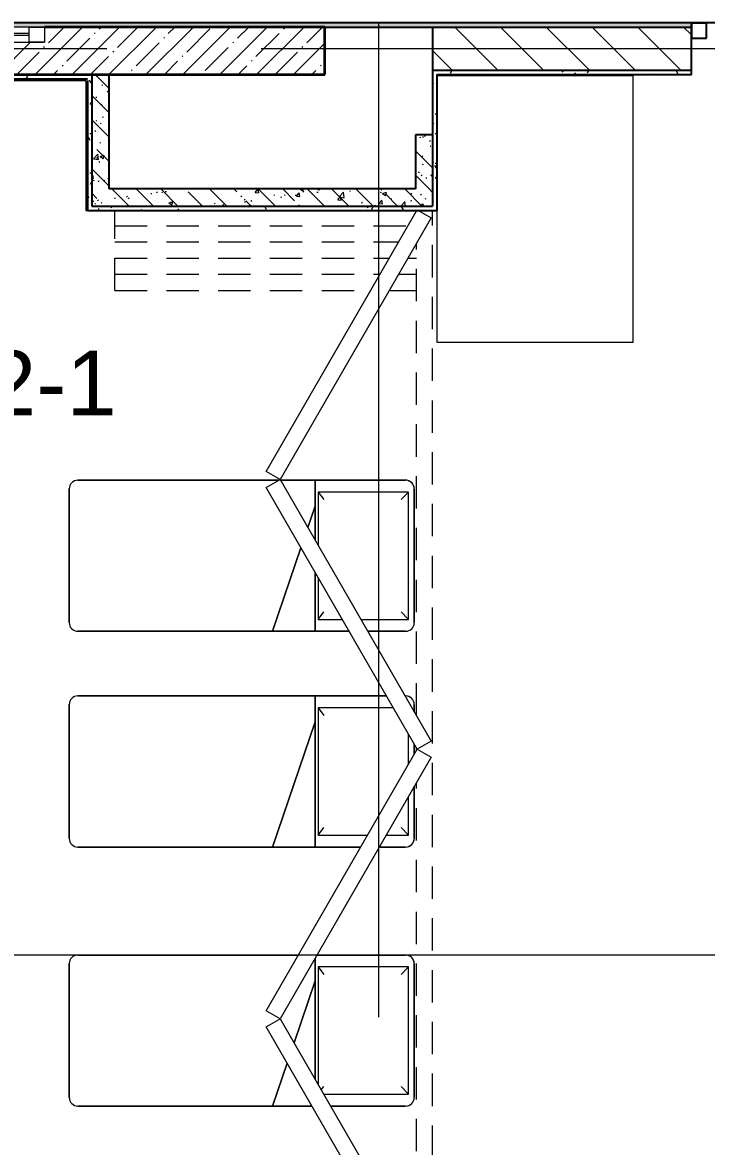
# Model space of a CAD drawing. Header units: millimetres. Extents: x 855 to 94006, y -3304 to 17933.
# Drawn here: x 24614 to 27786, y 2712 to 7921 of the extents above; entities that cross this region are included whole.
import ezdxf

# ---------------------------------------------------------------- set-up
doc = ezdxf.new("R2010")
doc.units = ezdxf.units.MM
doc.linetypes.add('200_ШТРИХ__ш1_п0_6_', pattern=[240, 150, -90])
doc.linetypes.add('Осевая', pattern=[4762.5, 952.5, -714.375, 2381.25, -714.375])
for name, color, linetype, lineweight in [('A-DOOR', 7, 'Continuous', 9), ('A-DOOR-1', 7, '200_ШТРИХ__ш1_п0_6_', 9), ('A-DOOR-FRAM', 7, 'Continuous', 13), ('A-GLAZ', 7, 'Continuous', 9), ('A-GLAZ-1', 7, 'Continuous', 13), ('A-GLAZ-CWMG', 7, 'Continuous', 9), ('A-GLAZ-CWMG-1', 7, 'Continuous', 25), ('G-ANNO-SYMB', 7, 'Continuous', 9), ('I-WALL', 7, 'Continuous', 9), ('Оси', 7, 'Continuous', 9), ('Оси-2', 7, 'Осевая', 9)]:
    doc.layers.add(name, color=color, linetype=linetype, lineweight=lineweight)
for name, color, linetype, lineweight, true_color in [('A-WALL-1', 7, 'Continuous', 35, 0x3c3c3c), ('A-WALL-3', 7, 'Continuous', 25, 0x3c3c3c), ('A-WALL-FNSH-1', 7, 'Continuous', 13, 0x3c3c3c), ('I-FURN-1', 7, 'Continuous', 9, 0xf0f0f0)]:
    doc.layers.add(name, color=color, linetype=linetype, lineweight=lineweight, true_color=true_color)
doc.styles.add('Arial_1', font='arial.ttf', dxfattribs={"height": 300})
pattern_1 = [(135, (-30394.15, 0), (-113.15123, -113.15123), [160.02, -26.67, 5.334, -26.67]), (135, (-30394.15, 113.08), (-113.15123, -113.15123), []), (50, (-30394.15, 0), (191.2931, -16.73643), [20.003, -220.028]), (355, (-30394.15, 0), (-37.00454, 200.60954), [16.002, -176.022]), (100.451, (-30378.21, -1.4), (154.2901, 183.87276), [17, -186.995]), (46.184, (-30394.15, 53.34), (284.6331, -44.1445), [30.004, -330.041]), (96.636, (-30370.43, 49.66), (249.2724, 259.7988), [25.499, -280.492]), (351.184, (-30394.15, 53.34), (249.275, 259.797), [24.003, -264.033]), (21, (-30367.48, 40), (159.19475, -107.37875), [20.002, -220.027]), (326, (-30367.48, 40), (64.89253, 193.3972), [16.002, -176.022]), (71.451, (-30354.22, 31.06), (224.08844, 86.0174), [17, -186.995]), (37.5, (-30394.15, 0), (3.24264, 88.78263), [5.029, -168.859, 5.029, -173.66, -176.689]), (37.5, (-30394.15, 0), (3.24264, 88.78263), [-352.577, 5.029, -171.66]), (7.5, (-30394.15, 0), (70.16022, 105.18966), [5.029, -96.85, 5.029, -164.859, -67.342]), (7.5, (-30394.15, 0), (70.16022, 105.18966), [-271.767, 5.029, -62.313]), (327.5, (-30453.626, 0), (142.37024, -6.01556), [5.029, -61.646, 5.029, -202.997, -276.034]), (327.5, (-30453.626, 0), (142.37024, -6.01556), [-274.701, 5.029, -271.005]), (317.5, (-30480.3, 0), (155.53552, 26.69786), [5.029, -81.648, 5.029, -133.121, -196.025]), (317.5, (-30480.3, 0), (155.53552, 26.69786), [-224.828, 5.029, -190.995])]
pattern_2 = [(0, (-30394.15, 0), (182.88, 45.72), [15.088, -122.072, 15.088, -122.072, -731.52]), (0, (-30394.15, 0), (182.88, 45.72), [-274.32, 15.088, -259.232, 15.088, -122.072, -320.04]), (0, (-30394.15, 0), (182.88, 45.72), [-685.8, 15.088, -76.352, 15.088, -213.512]), (120, (-30325.57, 22.86), (-131.03468, 135.518726), [15.088, -122.072, 15.088, -122.072, -731.52]), (120, (-30325.57, 22.86), (-131.03468, 135.518726), [-274.32, 15.088, -259.232, 15.088, -122.072, -320.04]), (120, (-30325.57, 22.86), (-131.03468, 135.518726), [-685.8, 15.088, -76.352, 15.088, -213.512]), (240, (-30302.71, 114.3), (-51.84532, -181.238726), [15.088, -122.072, 15.088, -122.072, -731.52]), (240, (-30302.71, 114.3), (-51.84532, -181.238726), [-274.32, 15.088, -259.232, 15.088, -122.072, -320.04]), (240, (-30302.71, 114.3), (-51.84532, -181.238726), [-685.8, 15.088, -76.352, 15.088, -213.512])]

# ---------------------------------------------------------------- blocks, each defined once
blk = doc.blocks.new('DOR__перегородка__Прямоугольная - ТП-3_ Вн_ДПГ_6820х3300h-19315679-План разверток пом_ 1_12_ Этаж 1')
at = {"layer": 'A-DOOR-1'}
for p, q in [((6445.2, 1474.2), (6816.1, 1474.2)), ((6445.2, 1474.2), (6445.2, 287.5)), ((6520.2, 1474.2), (6520.2, 244.2)), ((6595.2, 1474.2), (6595.2, 200.9)), ((6670.2, 1474.2), (6670.2, 157.6)), ((6745.2, 1474.2), (6745.2, 114.3)), ((6445.2, 200.9), (6445.2, 75)), ((6520.2, 157.6), (6520.2, 75)), ((6595.2, 114.3), (6595.2, 75)), ((1976.7, 75), (4163.8, 75)), ((4313.8, 75), (4325, 75)), ((4475, 75), (6663.2, 75)), ((6813.2, 75), (6816.1, 75)), ((266.1, 0), (6816.1, 0))]:
    blk.add_line(p, q, dxfattribs=at)
at = {"layer": 'A-DOOR-FRAM'}
for p, q in [((1820.9, 71.7), (3033.3, 771.8)), ((3033.3, 771.8), (3070.8, 706.9)), ((3069.7, 706.9), (3107.3, 771.8)), ((3107.3, 771.8), (4319.6, 71.7)), ((4319.2, 71.7), (5531.6, 771.8)), ((5531.6, 771.8), (5569.1, 706.9)), ((5569.1, 706.9), (5606.6, 771.8)), ((5606.6, 771.8), (6818.9, 71.7)), ((3070.8, 706.9), (1858.4, 6.7)), ((4282.1, 6.7), (3069.7, 706.9)), ((5569.1, 706.9), (4356.7, 6.7)), ((6781.4, 6.7), (5569.1, 706.9)), ((4319.6, 71.7), (4282.1, 6.7)), ((4356.7, 6.7), (4319.2, 71.7)), ((6818.9, 71.7), (6781.4, 6.7))]:
    blk.add_line(p, q, dxfattribs=at)
blk = doc.blocks.new('Bed - Small Sizes - 1_44-V18-План разверток пом_ 1_12_ Этаж 1')
at = {"layer": 'I-FURN-1'}
for p, q in [((287.3, 0), (-332.7, 0)), ((-332.7, 0), (287.3, 0)), ((287.3, 0), (-332.7, 0)), ((-332.7, 0), (287.3, 0)), ((-372.7, -40), (-372.7, -450.7)), ((-372.7, -450.7), (-372.7, -40)), ((-372.7, -40), (-372.7, -450.7)), ((-372.7, -450.7), (-372.7, -40)), ((-317.5, -26.2), (-282.7, -60)), ((272.5, -26.2), (-317.5, -26.2)), ((-317.5, -26.2), (-317.5, -446.2)), ((272.5, -26.2), (-317.5, -26.2)), ((-317.5, -26.2), (-317.5, -446.2)), ((272.5, -26.2), (237.3, -60)), ((272.5, -419.5), (272.5, -26.2)), ((272.5, -419.5), (272.5, -26.2)), ((327.3, -387.9), (327.3, -40)), ((327.3, -40), (327.3, -387.9)), ((327.3, -387.9), (327.3, -40)), ((327.3, -40), (327.3, -387.9)), ((-356.6, -460), (-252.7, -460)), ((-252.7, -460), (-356.6, -460)), ((-356.6, -460), (-252.7, -460)), ((-317.5, -446.2), (-282.7, -420)), ((-317.5, -446.2), (226.3, -446.2)), ((-317.5, -446.2), (226.3, -446.2)), ((-252.7, -460), (202.4, -460)), ((202.4, -460), (-252.7, -460)), ((202.4, -460), (-252.7, -460)), ((-252.7, -460), (33.5, -557.5)), ((33.5, -557.5), (-252.7, -460)), ((-252.7, -460), (202.4, -460)), ((-252.7, -460), (33.5, -557.5)), ((-252.7, -460), (202.4, -460)), ((252.3, -431.2), (237.3, -420)), ((327.3, -657.7), (327.3, -474.5)), ((327.3, -474.5), (327.3, -657.7)), ((327.3, -657.7), (327.3, -474.5)), ((327.3, -474.5), (327.3, -657.7)), ((-372.7, -537.3), (-372.7, -1560)), ((-372.7, -1560), (-372.7, -537.3)), ((127.8, -589.7), (327.3, -657.7)), ((327.3, -657.7), (127.8, -589.7)), ((127.8, -589.7), (327.3, -657.7)), ((327.3, -1560), (327.3, -657.7)), ((327.3, -657.7), (327.3, -1560)), ((-332.7, -1600), (287.3, -1600)), ((287.3, -1600), (-332.7, -1600))]:
    blk.add_line(p, q, dxfattribs=at)
for centre, start, end in [((-332.7, -40), 90, 180), ((-332.7, -40), 90, 105), ((287.3, -40), 360, 90), ((287.3, -40), 0, 90), ((-332.7, -40), 90, 180), ((-332.7, -40), 135, 180), ((-332.7, -40), 165, 180), ((-332.7, -40), 150, 165), ((-332.7, -40), 135, 150), ((-332.7, -40), 90, 135), ((-332.7, -40), 120, 135), ((-332.7, -40), 105, 120), ((287.3, -40), 360, 90), ((287.3, -40), 0, 90), ((-332.7, -1560), 180, 270), ((-332.7, -1560), 180, 270), ((287.3, -1560), 270, 0), ((287.3, -1560), 270, 0)]:
    blk.add_arc(centre, 40, start, end, dxfattribs=at)
blk = doc.blocks.new('Bed - Small Sizes - 1_44-V19-План разверток пом_ 1_12_ Этаж 1')
at = {"layer": 'I-FURN-1'}
for p, q in [((-299, 0), (-332.7, 0)), ((-332.7, 0), (-299, 0)), ((-299, 0), (-332.7, 0)), ((-332.7, 0), (-299, 0)), ((-102.7, 0), (-149, 0)), ((-149, 0), (-102.7, 0)), ((287.3, 0), (47.3, 0)), ((47.3, 0), (287.3, 0)), ((-372.7, -40), (-372.7, -42.5)), ((-372.7, -42.5), (-372.7, -40)), ((-372.7, -40), (-372.7, -42.5)), ((-372.7, -42.5), (-372.7, -40)), ((-57.3, -26.2), (-194.4, -26.2)), ((-57.3, -26.2), (-194.4, -26.2)), ((-102.7, 0), (-149, 0)), ((-149, 0), (-102.7, 0)), ((287.3, 0), (47.3, 0)), ((47.3, 0), (287.3, 0)), ((272.5, -26.2), (92.7, -26.2)), ((272.5, -26.2), (92.7, -26.2)), ((272.5, -26.2), (237.3, -60)), ((272.5, -130), (272.5, -26.2)), ((272.5, -130), (272.5, -26.2)), ((327.3, -161.7), (327.3, -40)), ((327.3, -40), (327.3, -161.7)), ((327.3, -161.7), (327.3, -40)), ((327.3, -40), (327.3, -161.7)), ((-317.5, -97.3), (-317.5, -446.2)), ((-317.5, -97.3), (-317.5, -446.2)), ((-372.7, -129.2), (-372.7, -460)), ((-372.7, -460), (-372.7, -129.2)), ((-372.7, -129.2), (-372.7, -460)), ((-372.7, -460), (-372.7, -129.2)), ((272.5, -446.2), (272.5, -216.7)), ((272.5, -446.2), (272.5, -216.7)), ((327.3, -460), (327.3, -248.3)), ((327.3, -248.3), (327.3, -460)), ((327.3, -657.7), (327.3, -248.3)), ((327.3, -248.3), (327.3, -657.7)), ((-372.7, -460), (-252.7, -460)), ((-252.7, -460), (-372.7, -460)), ((-372.7, -460), (-372.7, -1560)), ((-372.7, -1560), (-372.7, -460)), ((-372.7, -460), (-252.7, -460)), ((-317.5, -446.2), (-282.7, -420)), ((-317.5, -446.2), (272.5, -446.2)), ((-317.5, -446.2), (272.5, -446.2)), ((-252.7, -460), (327.3, -460)), ((327.3, -460), (-252.7, -460)), ((327.3, -460), (-252.7, -460)), ((-252.7, -460), (327.3, -657.7)), ((327.3, -657.7), (-252.7, -460)), ((-252.7, -460), (327.3, -460)), ((-252.7, -460), (327.3, -657.7)), ((-252.7, -460), (327.3, -460)), ((272.5, -446.2), (237.3, -420)), ((327.3, -657.7), (327.3, -460)), ((327.3, -460), (327.3, -657.7)), ((327.3, -1560), (327.3, -657.7)), ((327.3, -657.7), (327.3, -1560)), ((-332.7, -1600), (287.3, -1600)), ((287.3, -1600), (-332.7, -1600))]:
    blk.add_line(p, q, dxfattribs=at)
for centre, start, end in [((-332.7, -40), 90, 180), ((-332.7, -40), 90, 180), ((287.3, -40), 360, 90), ((287.3, -40), 0, 90), ((-332.7, -40), 90, 180), ((-332.7, -40), 135, 180), ((-332.7, -40), 90, 135), ((287.3, -40), 360, 90), ((287.3, -40), 75, 90), ((287.3, -40), 0, 75), ((-332.7, -1560), 180, 270), ((-332.7, -1560), 180, 270), ((287.3, -1560), 270, 0), ((287.3, -1560), 270, 0)]:
    blk.add_arc(centre, 40, start, end, dxfattribs=at)
blk = doc.blocks.new('Bed - Small Sizes - 1_44-V20-План разверток пом_ 1_12_ Этаж 1')
at = {"layer": 'I-FURN-1'}
for p, q in [((287.3, 0), (-332.7, 0)), ((-332.7, 0), (287.3, 0)), ((287.3, 0), (-332.7, 0)), ((-332.7, 0), (287.3, 0)), ((-372.7, -40), (-372.7, -460)), ((-372.7, -460), (-372.7, -40)), ((-372.7, -40), (-372.7, -460)), ((-372.7, -460), (-372.7, -40)), ((-317.5, -26.2), (-282.7, -60)), ((272.5, -26.2), (-317.5, -26.2)), ((-317.5, -26.2), (-317.5, -446.2)), ((272.5, -26.2), (-317.5, -26.2)), ((-317.5, -26.2), (-317.5, -446.2)), ((272.5, -26.2), (237.3, -60)), ((272.5, -247.3), (272.5, -26.2)), ((272.5, -247.3), (272.5, -26.2)), ((327.3, -215.7), (327.3, -40)), ((327.3, -40), (327.3, -215.7)), ((327.3, -215.7), (327.3, -40)), ((327.3, -40), (327.3, -215.7)), ((327.3, -460), (327.3, -302.3)), ((327.3, -302.3), (327.3, -460)), ((327.3, -657.7), (327.3, -302.3)), ((327.3, -302.3), (327.3, -657.7)), ((272.5, -446.2), (272.5, -334)), ((272.5, -446.2), (272.5, -334)), ((-372.7, -460), (-252.7, -460)), ((-252.7, -460), (-372.7, -460)), ((-372.7, -460), (-372.7, -619.9)), ((-372.7, -619.9), (-372.7, -460)), ((-372.7, -460), (-252.7, -460)), ((-317.5, -446.2), (-282.7, -420)), ((-317.5, -446.2), (-71.9, -446.2)), ((-317.5, -446.2), (-71.9, -446.2)), ((-252.7, -460), (-95.8, -460)), ((-95.8, -460), (-252.7, -460)), ((-95.8, -460), (-252.7, -460)), ((-252.7, -460), (-154, -493.6)), ((-154, -493.6), (-252.7, -460)), ((-252.7, -460), (-95.8, -460)), ((-252.7, -460), (-154, -493.6)), ((-252.7, -460), (-95.8, -460)), ((54.2, -460), (327.3, -460)), ((327.3, -460), (54.2, -460)), ((327.3, -460), (54.2, -460)), ((54.2, -460), (327.3, -460)), ((54.2, -460), (327.3, -460)), ((78.1, -446.2), (272.5, -446.2)), ((78.1, -446.2), (272.5, -446.2)), ((272.5, -446.2), (237.3, -420)), ((327.3, -657.7), (327.3, -460)), ((327.3, -460), (327.3, -657.7)), ((-59.7, -525.8), (327.3, -657.7)), ((327.3, -657.7), (-59.7, -525.8)), ((-59.7, -525.8), (327.3, -657.7)), ((-372.7, -627.1), (-372.7, -1560)), ((-372.7, -1560), (-372.7, -627.1)), ((327.3, -1560), (327.3, -657.7)), ((327.3, -657.7), (327.3, -1560)), ((-332.7, -1600), (287.3, -1600)), ((287.3, -1600), (-332.7, -1600))]:
    blk.add_line(p, q, dxfattribs=at)
for centre, start, end in [((-332.7, -40), 90, 180), ((-332.7, -40), 90, 180), ((287.3, -40), 360, 90), ((287.3, -40), 0, 90), ((-332.7, -40), 90, 180), ((-332.7, -40), 165, 180), ((-332.7, -40), 90, 165), ((287.3, -40), 360, 90), ((287.3, -40), 0, 90), ((-332.7, -1560), 180, 270), ((-332.7, -1560), 180, 270), ((287.3, -1560), 270, 0), ((287.3, -1560), 270, 0)]:
    blk.add_arc(centre, 40, start, end, dxfattribs=at)
blk = doc.blocks.new('Стол базовый прямоугольный - 1_290-V30-План разверток пом_ 1_12_ Этаж 1')
at = {"layer": 'I-FURN-1'}
for p, q in [((-7, 455), (-617.5, 455)), ((-617.5, 455), (-617.5, -455)), ((617.5, -455), (617.5, 455)), ((-617.5, -455), (617.5, -455))]:
    blk.add_line(p, q, dxfattribs=at)
blk = doc.blocks.new('Прямоугольный импост - 50 x 70 мм-31701779-План разверток пом_ 1_12_ Этаж 1')
at = {"layer": 'A-GLAZ-CWMG-1'}
for p, q in [((0, 35), (-70, 35)), ((-70, 35), (-70, -35)), ((0, -35), (0, 35)), ((-70, -35), (0, -35))]:
    blk.add_line(p, q, dxfattribs=at)
blk = doc.blocks.new('120_Окно_СКБ_1Ст - 120_Окно_СКБ_1Ст 400х1200 EI30-24228621-План разверток пом_ 1_12_ Этаж 1')
at = {"layer": 'A-GLAZ'}
for p, q in [((600, 110), (-600, 110)), ((530, 80), (-530, 80)), ((530, 70), (-530, 70)), ((-600, 40), (600, 40))]:
    blk.add_line(p, q, dxfattribs=at)
at = {"layer": 'A-GLAZ-1'}
for p, q in [((-600, 40), (-600, 110)), ((-600, 110), (-530, 110)), ((-530, 110), (-530, 40)), ((530, 40), (530, 110)), ((530, 110), (600, 110)), ((600, 110), (600, 40)), ((-530, 40), (-600, 40)), ((600, 40), (530, 40))]:
    blk.add_line(p, q, dxfattribs=at)

msp = doc.modelspace()

# ---------------------------------------------------------------- hatches: boundary and pattern name
at = {"layer": 'I-WALL'}
h = msp.add_hatch(dxfattribs=at)
h.set_pattern_fill('FP_6', color=256, style=0, pattern_type=2)
h.set_pattern_definition(pattern_2)
h.paths.add_polyline_path([(34215.4, 7900), (35366, 7900), (35366, 7920), (30215.8, 7920), (30215.8, 7900), (33715.8, 7900)])
h.paths.add_polyline_path([(21559, 7900), (27715.8, 7900), (27715.8, 7920), (20315.8, 7920), (20315.8, 7900), (20983.7, 7900)])
h.paths.add_polyline_path([(16956.6, 7900), (17815.8, 7900), (17815.8, 7920), (16956.6, 7920), (16956.6, 7917.3)])
h = msp.add_hatch(dxfattribs=at)
h.set_pattern_fill('FP_1', color=256, style=0, pattern_type=2)
h.set_pattern_definition([(45, (-30394.15, 0), (-85.53659, 85.53659), []), (45, (-30308.61, 0), (-85.53659, 85.53659), [151.209, -30.242, 5.029, -25.213])])
h.paths.add_polyline_path([(25015.8, 7680), (26015.8, 7680), (26015.8, 7900), (24715.8, 7900), (24715.8, 7830), (23515.8, 7830), (23515.8, 7900), (22015.8, 7900), (22015.8, 7680), (25010.7, 7680)])
h = msp.add_hatch(dxfattribs=at)
h.set_pattern_fill('FP_3', color=256, style=0, pattern_type=2)
h.set_pattern_definition([(135, (-30394.15, 0), (-106.066, -106.066), [])])
h.paths.add_polyline_path([(30515.8, 7700), (30515.8, 7900), (30215.8, 7900), (30215.8, 7700)])
h.paths.add_polyline_path([(26515.8, 7700), (27715.8, 7700), (27715.8, 7900), (26515.8, 7900)])
h = msp.add_hatch(dxfattribs=at)
h.set_pattern_fill('FP_6', color=256, style=0, pattern_type=2)
h.set_pattern_definition(pattern_2)
h.paths.add_polyline_path([(24935.8, 7660), (24935.8, 7680), (23315.8, 7680), (23315.8, 7660), (24915.8, 7660)])
h = msp.add_hatch(dxfattribs=at)
h.set_pattern_fill('FP_6', color=256, style=0, pattern_type=2)
h.set_pattern_definition(pattern_2)
h.paths.add_polyline_path([(24915.8, 7050), (24935.8, 7050), (24935.8, 7660), (24915.8, 7660), (24915.8, 7652)])
h = msp.add_hatch(dxfattribs=at)
h.set_pattern_fill('FP_5', color=256, style=0, pattern_type=2)
h.set_pattern_definition(pattern_1)
h.paths.add_polyline_path([(25010.7, 7070), (25015.8, 7070), (25015.8, 7680), (24935.8, 7680), (24935.8, 7070)])
h = msp.add_hatch(dxfattribs=at)
h.set_pattern_fill('FP_6', color=256, style=0, pattern_type=2)
h.set_pattern_definition(pattern_2)
h.paths.add_polyline_path([(26535.8, 7070), (26535.8, 7700), (26515.8, 7700), (26515.8, 7070)])
h = msp.add_hatch(dxfattribs=at)
h.set_pattern_fill('FP_6', color=256, style=0, pattern_type=2)
h.set_pattern_definition(pattern_2)
h.paths.add_polyline_path([(30495.8, 7680), (30515.8, 7680), (30515.8, 7700), (30215.8, 7700), (30215.8, 7680), (30494.8, 7680)])
h.paths.add_polyline_path([(26535.8, 7680), (27715.8, 7680), (27715.8, 7700), (26535.8, 7700)])
h = msp.add_hatch(dxfattribs=at)
h.set_pattern_fill('FP_5', color=256, style=0, pattern_type=2)
h.set_pattern_definition(pattern_1)
h.paths.add_polyline_path([(26435.8, 7150), (26515.8, 7150), (26515.8, 7400), (26435.8, 7400)])
h = msp.add_hatch(dxfattribs=at)
h.set_pattern_fill('FP_5', color=256, style=0, pattern_type=2)
h.set_pattern_definition(pattern_1)
h.paths.add_polyline_path([(26515.8, 7070), (26515.8, 7150), (25015.8, 7150), (25015.8, 7070), (26161.3, 7070)])
h = msp.add_hatch(dxfattribs=at)
h.set_pattern_fill('FP_6', color=256, style=0, pattern_type=2)
h.set_pattern_definition(pattern_2)
h.paths.add_polyline_path([(26535.8, 7050), (26535.8, 7070), (24935.8, 7070), (24935.8, 7050), (26161.3, 7050)])

# ---------------------------------------------------------------- linework, layer by layer
at = {"layer": 'A-WALL-1'}
for p, q in [((26015.8, 7900), (24715.8, 7900)), ((26015.8, 7680), (26015.8, 7900)), ((22015.8, 7680), (26015.8, 7680))]:
    msp.add_line(p, q, dxfattribs=at)
at = {"layer": 'A-WALL-3'}
for p, q in [((27715.8, 7920), (20315.8, 7920)), ((27715.8, 7680), (27715.8, 7920)), ((26015.8, 7900), (27715.8, 7900)), ((26515.8, 7900), (26515.8, 7070)), ((23323.8, 7660), (24915.8, 7660)), ((24935.8, 7680), (24935.8, 7070)), ((25015.8, 7150), (25015.8, 7680)), ((26515.8, 7700), (27715.8, 7700)), ((26535.8, 7680), (27715.8, 7680)), ((26535.8, 7680), (26535.8, 7050)), ((24915.8, 7652), (24915.8, 7050)), ((26515.8, 7400), (26435.8, 7400)), ((26435.8, 7400), (26435.8, 7150)), ((26435.8, 7150), (25015.8, 7150)), ((24915.8, 7050), (26535.8, 7050)), ((24935.8, 7070), (26515.8, 7070))]:
    msp.add_line(p, q, dxfattribs=at)
at = {"layer": 'A-WALL-FNSH-1'}
for p, q in [((35366, 7921), (16956.6, 7921)), ((17815.8, 7920), (30215.8, 7920)), ((26536.8, 7049), (26536.8, 7680)), ((26536.8, 7679), (27715.8, 7679)), ((27715.8, 7679), (27715.8, 7680)), ((24907.8, 7050), (24907.8, 7049)), ((24907.8, 7049), (26536.8, 7049))]:
    msp.add_line(p, q, dxfattribs=at)
at = {"layer": 'I-WALL'}
for p, q in [((23323.8, 7652), (24907.8, 7652)), ((24907.8, 7652), (24907.8, 7050))]:
    msp.add_line(p, q, dxfattribs=at)
at = {"layer": 'Оси'}
msp.add_line((26265.8, 4171), (26265.8, 7921), dxfattribs=at)
at = {"layer": 'Оси-2'}
for p, q in [((19291, 7800), (31516.8, 7800)), ((26265.8, 1645.6), (26265.8, 4171)), ((19291, 3600), (31516.8, 3600))]:
    msp.add_line(p, q, dxfattribs=at)

# ---------------------------------------------------------------- block references
at = {"layer": 'A-DOOR', "rotation": 89.99999999999955}
msp.add_blockref('DOR__перегородка__Прямоугольная - ТП-3_ Вн_ДПГ_6820х3300h-19315679-План разверток пом_ 1_12_ Этаж 1', (26515.8, 233.9), dxfattribs=at)
at = {"layer": 'A-GLAZ'}
msp.add_blockref('120_Окно_СКБ_1Ст - 120_Окно_СКБ_1Ст 400х1200 EI30-24228621-План разверток пом_ 1_12_ Этаж 1', (24115.8, 7790), dxfattribs=at)
at = {"layer": 'A-GLAZ-CWMG', "rotation": 180}
msp.add_blockref('Прямоугольный импост - 50 x 70 мм-31701779-План разверток пом_ 1_12_ Этаж 1', (27715.8, 7883), dxfattribs=at)
at = {"layer": 'I-FURN-1'}
for name, p, rotation in [('Стол базовый прямоугольный - 1_290-V30-План разверток пом_ 1_12_ Этаж 1', (26990.8, 7057), 90.00000000000006), ('Bed - Small Sizes - 1_44-V20-План разверток пом_ 1_12_ Этаж 1', (26430.7, 5427.2), 270.0000000000002), ('Bed - Small Sizes - 1_44-V19-План разверток пом_ 1_12_ Этаж 1', (26430.7, 4427.4), 270.0000000000002), ('Bed - Small Sizes - 1_44-V18-План разверток пом_ 1_12_ Этаж 1', (26430.7, 3227), 270.0000000000002)]:
    msp.add_blockref(name, p, dxfattribs=dict(at, rotation=rotation))

# ---------------------------------------------------------------- texts
at = {"layer": 'G-ANNO-SYMB', "insert": (23746.1, 6400.4), "char_height": 300, "width": 1611.392, "attachment_point": 1, "style": 'Arial_1'}
msp.add_mtext(' 1.12-1', dxfattribs=at)

doc.saveas('drawing.dxf')
